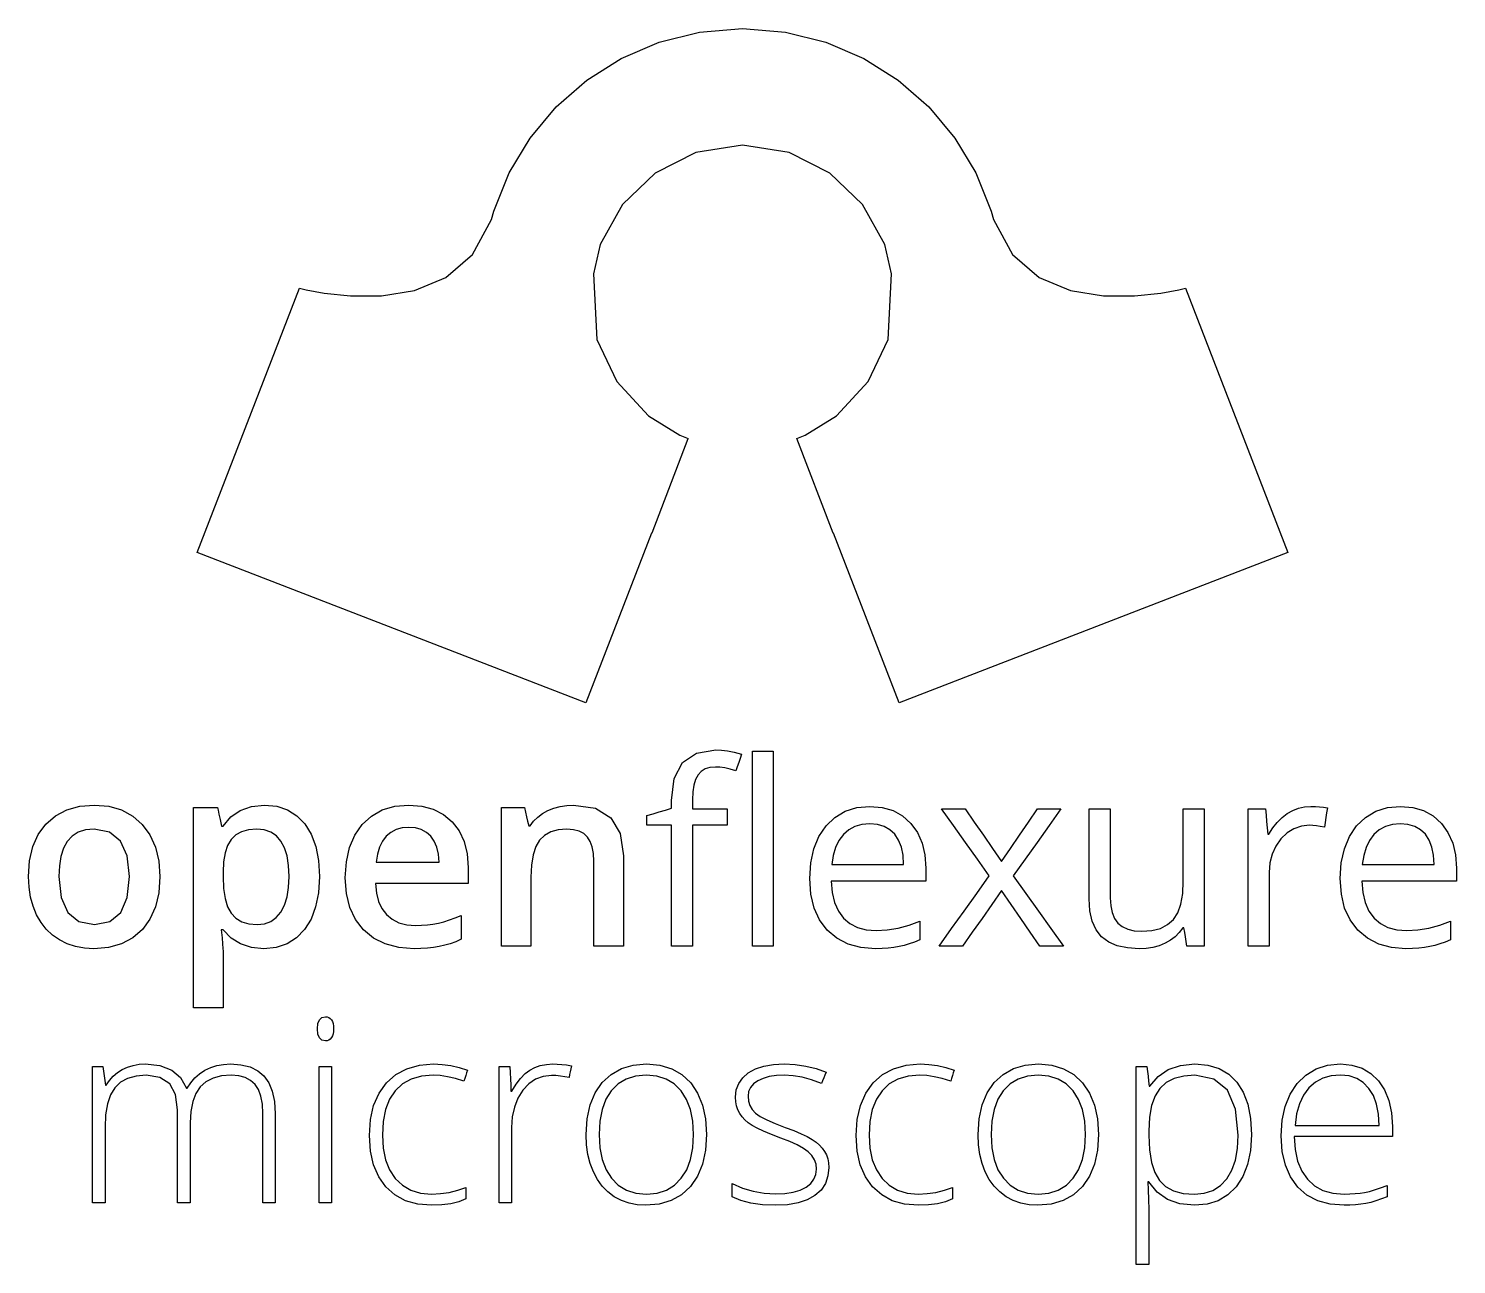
# Model space of a CAD drawing. Extents: x 0 to 100, y 0 to 87.
import ezdxf

# ---------------------------------------------------------------- set-up
doc = ezdxf.new("R2010")
doc.units = 0
doc.layers.get('0').update_dxf_attribs({"linetype": 'CONTINUOUS'})

msp = doc.modelspace()

# ---------------------------------------------------------------- linework, layer by layer
at = {"color": 7}
for points in [[(32.605538, 73.847411), (33.685755, 76.52757), (35.158746, 78.978131), (36.985128, 81.159716), (39.125517, 83.032949), (41.540531, 84.558452), (44.190788, 85.69685), (47.036903, 86.408765), (50.039492, 86.65482), (53.042084, 86.408765), (55.888199, 85.69685), (58.538462, 84.558452), (60.953486, 83.032949), (63.093886, 81.159716), (64.920289, 78.978131), (66.393306, 76.52757), (67.473557, 73.847411), (67.473557, 73.847411), (67.473669, 73.846961), (67.642864, 73.273119), (68.96467, 70.811131), (70.837306, 69.207126), (73.036676, 68.297835), (75.338689, 67.919989), (77.519236, 67.910318), (79.354228, 68.105553), (80.61956, 68.342425), (81.091138, 68.457665), (88.263836, 49.929576), (61.024521, 39.384573), (56.419549, 51.279639), (56.400155, 51.272416), (53.851156, 57.914527), (54.422699, 58.153263), (56.626731, 59.495769), (58.852755, 61.897924), (60.247085, 64.863273), (60.474238, 69.447794), (60.010977, 71.521482), (58.454729, 74.314743), (56.162824, 76.516536), (53.30212, 77.959988), (50.039482, 78.478222), (46.776849, 77.959988), (43.916155, 76.516536), (41.624284, 74.314743), (40.068106, 71.521482), (39.604799, 69.447917), (39.831997, 64.863273), (41.226288, 61.897924), (43.452349, 59.495769), (45.656381, 58.153263), (46.227926, 57.914527), (46.219592, 57.892857), (43.678808, 51.272429), (43.659414, 51.279653), (39.054551, 39.384586), (11.815161, 49.929587), (18.987856, 68.457676), (19.459433, 68.342437), (20.724764, 68.105565), (22.559755, 67.91033), (24.740304, 67.92), (27.042314, 68.297846), (29.241686, 69.207137), (31.114323, 70.811142), (32.436125, 73.27313), (32.60543, 73.846973)], [(48.976473, 30.809103), (48.363733, 30.809103), (47.750992, 30.809103), (47.138249, 30.809103), (46.525508, 30.809103), (46.525508, 28.685313), (46.525508, 26.561527), (46.525508, 24.43774), (46.525508, 22.313953), (46.160936, 22.313953), (45.796367, 22.313953), (45.431795, 22.313953), (45.067223, 22.313953), (45.067223, 24.43774), (45.067223, 26.561527), (45.067223, 28.685313), (45.067223, 30.809103), (44.636746, 30.809103), (44.206266, 30.809103), (43.775789, 30.809103), (43.345312, 30.809103), (43.345312, 30.973822), (43.345312, 31.138543), (43.345312, 31.303265), (43.345312, 31.467986), (43.775789, 31.599754), (44.206266, 31.731522), (44.636746, 31.86329), (45.067223, 31.995058), (45.067223, 32.129045), (45.067223, 32.263036), (45.067223, 32.397023), (45.067223, 32.531011), (45.261025, 34.083795), (45.842444, 35.192904), (46.811494, 35.858361), (48.168192, 36.080174), (48.566866, 36.060939), (48.998434, 36.003268), (49.462944, 35.907171), (49.960445, 35.772665), (49.865984, 35.48057), (49.771522, 35.188478), (49.677061, 34.896386), (49.582599, 34.604294), (49.176292, 34.723462), (48.80074, 34.808563), (48.455942, 34.859611), (48.141898, 34.876624), (47.755892, 34.84231), (47.423724, 34.739372), (47.145361, 34.567802), (46.920769, 34.327611), (46.747792, 34.011643), (46.62428, 33.612747), (46.550196, 33.130924), (46.525511, 32.566177), (46.525511, 32.410247), (46.525511, 32.25432), (46.525511, 32.098393), (46.525511, 31.942464), (47.138251, 31.942464), (47.750992, 31.942464), (48.363735, 31.942464), (48.976476, 31.942464), (48.976476, 31.659121), (48.976476, 31.375779), (48.976476, 31.092437)], [(52.191841, 22.313953), (51.827269, 22.313953), (51.462699, 22.313953), (51.098127, 22.313953), (50.733555, 22.313953), (50.733555, 25.731349), (50.733555, 29.148744), (50.733555, 32.56614), (50.733555, 35.983535), (51.098127, 35.983535), (51.462699, 35.983535), (51.827269, 35.983535), (52.191841, 35.983535), (52.191841, 32.56614), (52.191841, 29.148744), (52.191841, 25.731349)], [(9.197912, 27.189767), (9.121582, 26.064742), (8.892606, 25.070375), (8.511003, 24.206669), (7.976783, 23.473617), (7.306318, 22.889449), (6.516211, 22.472145), (5.606449, 22.221738), (4.577017, 22.138262), (3.915889, 22.176717), (3.294311, 22.292059), (2.712273, 22.484253), (2.169755, 22.753268), (1.677297, 23.094281), (1.245203, 23.50224), (0.873509, 23.977159), (0.562248, 24.519057), (0.316241, 25.117529), (0.140539, 25.762146), (0.035131, 26.452899), (0, 27.189767), (0.07575, 28.306565), (0.303019, 29.293768), (0.681842, 30.151391), (1.212249, 30.879447), (1.880494, 31.459803), (2.6728, 31.874326), (3.589168, 32.123026), (4.629602, 32.205923), (5.628936, 32.1211), (6.51841, 31.866621), (7.298052, 31.442467), (7.967901, 30.848626), (8.506005, 30.111013), (8.890386, 29.255308), (9.121029, 28.281549)], [(16.498223, 22.138262), (15.627432, 22.221188), (14.859828, 22.469946), (14.195422, 22.884527), (13.634236, 23.464912), (13.603502, 23.464912), (13.57277, 23.464912), (13.542036, 23.464912), (13.511305, 23.464912), (13.565111, 22.910348), (13.603523, 22.476585), (13.626568, 22.16362), (13.634241, 21.971453), (13.634241, 20.976553), (13.634241, 19.981654), (13.634241, 18.986755), (13.634241, 17.991855), (13.118137, 17.991855), (12.602035, 17.991855), (12.085931, 17.991855), (11.56983, 17.991855), (11.56983, 21.50145), (11.56983, 25.011042), (11.56983, 28.520637), (11.56983, 32.030231), (11.987117, 32.030231), (12.404405, 32.030231), (12.821692, 32.030231), (13.23898, 32.030231), (13.283446, 31.846912), (13.346589, 31.569108), (13.428406, 31.19682), (13.528897, 30.73005), (13.555223, 30.73005), (13.581549, 30.73005), (13.607875, 30.73005), (13.634201, 30.73005), (14.177793, 31.375769), (14.842183, 31.836974), (15.627374, 32.113689), (16.53336, 32.205923), (17.392333, 32.123576), (18.150861, 31.876524), (18.808933, 31.464727), (19.366529, 30.888155), (19.81045, 30.162874), (20.127516, 29.304716), (20.317743, 28.31368), (20.381148, 27.189767), (20.316635, 26.064742), (20.123097, 25.070375), (19.800533, 24.206669), (19.348942, 23.473617), (18.783676, 22.889449), (18.120106, 22.472145), (17.358267, 22.221738)], [(27.022608, 22.138262), (25.951196, 22.220899), (25.003273, 22.468814), (24.178861, 22.88203), (23.477971, 23.46056), (22.91874, 24.183941), (22.519291, 25.03196), (22.279621, 26.004595), (22.19973, 27.101832), (22.273845, 28.228518), (22.496198, 29.227841), (22.866805, 30.09977), (23.385685, 30.844274), (24.034147, 31.440044), (24.793498, 31.865555), (25.663755, 32.120835), (26.644933, 32.205923), (27.556373, 32.132916), (28.366799, 31.913873), (29.076213, 31.548764), (29.684612, 31.037552), (30.172665, 30.398469), (30.521296, 29.649524), (30.730489, 28.790752), (30.800223, 27.822184), (30.800223, 27.543282), (30.800223, 27.264379), (30.800223, 26.985476), (30.800223, 26.706571), (29.181568, 26.706571), (27.562913, 26.706571), (25.944261, 26.706571), (24.325606, 26.706571), (24.389927, 26.040295), (24.538755, 25.455799), (24.772109, 24.953119), (25.090009, 24.532289), (25.486974, 24.199795), (25.957514, 23.962339), (26.501611, 23.81989), (27.119247, 23.772414), (27.542368, 23.782574), (27.95062, 23.813035), (28.344019, 23.863803), (28.722577, 23.934878), (29.100605, 24.029586), (29.492377, 24.151225), (29.897864, 24.29977), (30.317027, 24.475184), (30.317027, 24.055676), (30.317027, 23.636169), (30.317027, 23.216662), (30.317027, 22.797154), (29.938215, 22.630252), (29.557152, 22.489716), (29.173868, 22.375527), (28.788397, 22.287667), (28.388199, 22.222307), (27.960481, 22.175619), (27.505274, 22.147607)], [(41.693748, 22.313953), (41.175427, 22.313953), (40.657103, 22.313953), (40.138779, 22.313953), (39.620457, 22.313953), (39.620457, 23.807413), (39.620457, 25.300872), (39.620457, 26.794331), (39.620457, 28.28779), (39.592181, 28.814409), (39.507343, 29.269609), (39.365925, 29.653408), (39.167911, 29.96582), (38.908516, 30.207943), (38.582682, 30.380866), (38.190376, 30.48461), (37.731565, 30.519185), (37.121076, 30.47087), (36.59841, 30.325931), (36.16357, 30.084385), (35.816551, 29.74625), (35.551319, 29.294339), (35.361848, 28.711737), (35.248154, 27.998479), (35.210253, 27.154593), (35.210253, 25.944434), (35.210253, 24.734274), (35.210253, 23.524113), (35.210253, 22.313953), (34.694151, 22.313953), (34.178047, 22.313953), (33.661943, 22.313953), (33.145841, 22.313953), (33.145841, 24.743024), (33.145841, 27.172092), (33.145841, 29.601161), (33.145841, 32.030231), (33.549939, 32.030231), (33.954037, 32.030231), (34.358136, 32.030231), (34.762234, 32.030231), (34.834711, 31.711803), (34.907191, 31.393374), (34.979668, 31.074945), (35.052148, 30.756517), (35.078527, 30.756517), (35.104906, 30.756517), (35.131285, 30.756517), (35.157664, 30.756517), (35.400372, 31.083745), (35.689178, 31.371456), (36.024082, 31.619627), (36.405087, 31.828248), (36.820142, 31.993481), (37.257183, 32.111503), (37.716198, 32.182316), (38.197168, 32.205917), (39.726896, 31.983551), (40.819581, 31.316452), (41.475202, 30.204617), (41.693745, 28.648049), (41.693745, 27.064523), (41.693745, 25.481), (41.693745, 23.897474)], [(59.351635, 22.138262), (58.340482, 22.219524), (57.441933, 22.463308), (56.655954, 22.869615), (55.982515, 23.438446), (55.442509, 24.15168), (55.056831, 24.991214), (54.825448, 25.957065), (54.748327, 27.049249), (54.819963, 28.153376), (55.034889, 29.137817), (55.393143, 30.00257), (55.894756, 30.747635), (56.51709, 31.347217), (57.237731, 31.775509), (58.05664, 32.032496), (58.973786, 32.118163), (59.831452, 32.043757), (60.594682, 31.820541), (61.263461, 31.448516), (61.837774, 30.927681), (62.298961, 30.285066), (62.628383, 29.547445), (62.826035, 28.714817), (62.891919, 27.787185), (62.891919, 27.556558), (62.891919, 27.325932), (62.891919, 27.095305), (62.891919, 26.864678), (61.233738, 26.864678), (59.575557, 26.864678), (57.917379, 26.864678), (56.259198, 26.864678), (56.32927, 26.067957), (56.495376, 25.373394), (56.757565, 24.780955), (57.115887, 24.290605), (57.563623, 23.906306), (58.094287, 23.631787), (58.707877, 23.467063), (59.404393, 23.412152), (60.179625, 23.452797), (60.950483, 23.574719), (61.716962, 23.777901), (62.479071, 24.062331), (62.479071, 23.737285), (62.479071, 23.412239), (62.479071, 23.087193), (62.479071, 22.762147), (62.09774, 22.606966), (61.726855, 22.475452), (61.366419, 22.367579), (61.01643, 22.283307), (60.65371, 22.219876), (60.255338, 22.174547), (59.821313, 22.147337)], [(89.879525, 32.118163), (90.192003, 32.111575), (90.487979, 32.091784), (90.767466, 32.058809), (91.030483, 32.012644), (90.979945, 31.674454), (90.929404, 31.336261), (90.878866, 30.998071), (90.828326, 30.659878), (90.538443, 30.717469), (90.266123, 30.758607), (90.011369, 30.783292), (89.774181, 30.791521), (89.211065, 30.73223), (88.690262, 30.554364), (88.211768, 30.257917), (87.77559, 29.842894), (87.412343, 29.339361), (87.152901, 28.77765), (86.997246, 28.157758), (86.945367, 27.479686), (86.945367, 26.188255), (86.945367, 24.896824), (86.945367, 23.605393), (86.945367, 22.313959), (86.580795, 22.313959), (86.216225, 22.313959), (85.851653, 22.313959), (85.487081, 22.313959), (85.487081, 24.721088), (85.487081, 27.128219), (85.487081, 29.535348), (85.487081, 31.942477), (85.787968, 31.942477), (86.088852, 31.942477), (86.389739, 31.942477), (86.690623, 31.942477), (86.732369, 31.496633), (86.774118, 31.050791), (86.815864, 30.604947), (86.85761, 30.159103), (86.875152, 30.159103), (86.892694, 30.159103), (86.910235, 30.159103), (86.927777, 30.159103), (87.209469, 30.602204), (87.5186, 30.991501), (87.85519, 31.326995), (88.219254, 31.608684), (88.606291, 31.831535), (89.012038, 31.990753), (89.436459, 32.08631)], [(96.538714, 22.138262), (95.527561, 22.219524), (94.62901, 22.463308), (93.843033, 22.869615), (93.169594, 23.438446), (92.629561, 24.15168), (92.243823, 24.991214), (92.012378, 25.957065), (91.935231, 27.049249), (92.006891, 28.153376), (92.22186, 29.137817), (92.580121, 30.00257), (93.08166, 30.747635), (93.704071, 31.347217), (94.42472, 31.775509), (95.243642, 32.032496), (96.160865, 32.118163), (97.018507, 32.043757), (97.781695, 31.820541), (98.450466, 31.448516), (99.02485, 30.927681), (99.48604, 30.285066), (99.81546, 29.547445), (100.013111, 28.714817), (100.078995, 27.787185), (100.078995, 27.556558), (100.078995, 27.325932), (100.078995, 27.095305), (100.078995, 26.864678), (98.420814, 26.864678), (96.762634, 26.864678), (95.104455, 26.864678), (93.446275, 26.864678), (93.51627, 26.067957), (93.682365, 25.373394), (93.944543, 24.780955), (94.302789, 24.290605), (94.750625, 23.906306), (95.281321, 23.631787), (95.89488, 23.467063), (96.591297, 23.412152), (97.36663, 23.452797), (98.137538, 23.574719), (98.904039, 23.777901), (99.66615, 24.062331), (99.66615, 23.737285), (99.66615, 23.412239), (99.66615, 23.087193), (99.66615, 22.762147), (99.284816, 22.606966), (98.913913, 22.475452), (98.553423, 22.367579), (98.203335, 22.283307), (97.840713, 22.219876), (97.442393, 22.174547), (97.008386, 22.147337)], [(67.337122, 27.242524), (66.50037, 28.417513), (65.66362, 29.592498), (64.826867, 30.767486), (63.990117, 31.942472), (64.405185, 31.942472), (64.820252, 31.942472), (65.235317, 31.942472), (65.650385, 31.942472), (66.28511, 31.020052), (66.919835, 30.097633), (67.55456, 29.17521), (68.189285, 28.252791), (68.821832, 29.17521), (69.454379, 30.097633), (70.086926, 31.020052), (70.719474, 31.942472), (71.130144, 31.942472), (71.540814, 31.942472), (71.951488, 31.942472), (72.362158, 31.942472), (71.525405, 30.767486), (70.688655, 29.592498), (69.851902, 28.417513), (69.015152, 27.242524), (69.895826, 26.010384), (70.776499, 24.77824), (71.657176, 23.546097), (72.537849, 22.313953), (72.124959, 22.313953), (71.712066, 22.313953), (71.299176, 22.313953), (70.886286, 22.313953), (70.212035, 23.289134), (69.537784, 24.264314), (68.863535, 25.239494), (68.189285, 26.214674), (67.508461, 25.239494), (66.827635, 24.264314), (66.146812, 23.289134), (65.465989, 22.313953), (65.053099, 22.313953), (64.640206, 22.313953), (64.227316, 22.313953), (63.814426, 22.313953), (64.695099, 23.546097), (65.575773, 24.77824), (66.456449, 26.010384)], [(75.814682, 31.942472), (75.814682, 30.38093), (75.814682, 28.819391), (75.814682, 27.257849), (75.814682, 25.696307), (75.848178, 25.145045), (75.94867, 24.668433), (76.116156, 24.266488), (76.350635, 23.939225), (76.656483, 23.685548), (77.038076, 23.504351), (77.495413, 23.395631), (78.028493, 23.359394), (78.733274, 23.411009), (79.336421, 23.565859), (79.837968, 23.823944), (80.237946, 24.185261), (80.543501, 24.663525), (80.761755, 25.272445), (80.892706, 26.012027), (80.936357, 26.882263), (80.936357, 28.147315), (80.936357, 29.412367), (80.936357, 30.677419), (80.936357, 31.942472), (81.300974, 31.942472), (81.665588, 31.942472), (82.030205, 31.942472), (82.394819, 31.942472), (82.394819, 29.535343), (82.394819, 27.128214), (82.394819, 24.721082), (82.394819, 22.313953), (82.09389, 22.313953), (81.792961, 22.313953), (81.492029, 22.313953), (81.1911, 22.313953), (81.138429, 22.636822), (81.085756, 22.95969), (81.033086, 23.282561), (80.980412, 23.60543), (80.960648, 23.60543), (80.940884, 23.60543), (80.921119, 23.60543), (80.901355, 23.60543), (80.655578, 23.270531), (80.366447, 22.977322), (80.033955, 22.725838), (79.658109, 22.516111), (79.246606, 22.350852), (78.807125, 22.232769), (78.33963, 22.161895), (77.844089, 22.138267), (77.020767, 22.190435), (76.307797, 22.346934), (75.705176, 22.607741), (75.212906, 22.972843), (74.830535, 23.452776), (74.557374, 24.057851), (74.393451, 24.788099), (74.338804, 25.643552), (74.338804, 27.218283), (74.338804, 28.793015), (74.338804, 30.367746), (74.338804, 31.942477), (74.707774, 31.942477), (75.076741, 31.942477), (75.44571, 31.942477)], [(2.125877, 27.189767), (2.281277, 25.717731), (2.747455, 24.666234), (3.52438, 24.035314), (4.612016, 23.824999), (5.688198, 24.035314), (6.4569, 24.666234), (6.918121, 25.717731), (7.07186, 27.189767), (6.917036, 28.646435), (6.452547, 29.686875), (5.678355, 30.311114), (4.594429, 30.519185), (3.989096, 30.465382), (3.473267, 30.303968), (3.046931, 30.034948), (2.710064, 29.658318), (2.454532, 29.181201), (2.271967, 28.610725), (2.162405, 27.946906)], [(15.997444, 30.519185), (15.423946, 30.474164), (14.933372, 30.339099), (14.525726, 30.113989), (14.201008, 29.798836), (13.953046, 29.384856), (13.775928, 28.863269), (13.669658, 28.234072), (13.634236, 27.497268), (13.634236, 27.420393), (13.634236, 27.343516), (13.634236, 27.266641), (13.634236, 27.189767), (13.669394, 26.363634), (13.774841, 25.65998), (13.950548, 25.078791), (14.196481, 24.620049), (14.522114, 24.272214), (14.936679, 24.023762), (15.440181, 23.874691), (16.032615, 23.824999), (16.537712, 23.879914), (16.98135, 24.044657), (17.363511, 24.319228), (17.684179, 24.703628), (17.937856, 25.189498), (18.119053, 25.768742), (18.22777, 26.441361), (18.26401, 27.207353), (18.228035, 27.97465), (18.120119, 28.642567), (17.940279, 29.211104), (17.688531, 29.680258), (17.367075, 30.047288), (16.978085, 30.309453), (16.521546, 30.466753)], [(26.644933, 30.642291), (26.177415, 30.60331), (25.758754, 30.486364), (25.388967, 30.291453), (25.06807, 30.01858), (24.801457, 29.671013), (24.594735, 29.252043), (24.44786, 28.761706), (24.360778, 28.200033), (25.463331, 28.200033), (26.565881, 28.200033), (27.668434, 28.200033), (28.770985, 28.200033), (28.728091, 28.765299), (28.617151, 29.257551), (28.438171, 29.676768), (28.191153, 30.022933), (27.883638, 30.293877), (27.523429, 30.48743), (27.110529, 30.603572)], [(58.956199, 30.897034), (58.405824, 30.849822), (57.914135, 30.708175), (57.481179, 30.472076), (57.107005, 30.141511), (56.797633, 29.727494), (56.559058, 29.241031), (56.391299, 28.682088), (56.294369, 28.050633), (57.552849, 28.050633), (58.811329, 28.050633), (60.069807, 28.050633), (61.328287, 28.050633), (61.289832, 28.699939), (61.174492, 29.268521), (60.982296, 29.756362), (60.713281, 30.16345), (60.372895, 30.484419), (59.966574, 30.713659), (59.494338, 30.851192)], [(96.143278, 30.897034), (95.592829, 30.849822), (95.101148, 30.708175), (94.668232, 30.472076), (94.294084, 30.141511), (93.984712, 29.727494), (93.746137, 29.241031), (93.578378, 28.682088), (93.481448, 28.050633), (94.739883, 28.050633), (95.998321, 28.050633), (97.256756, 28.050633), (98.515191, 28.050633), (98.476763, 28.699939), (98.361484, 29.268521), (98.169349, 29.756362), (97.90036, 30.16345), (97.5599, 30.484419), (97.153587, 30.713659), (96.681391, 30.851192)], [(20.249454, 16.524688), (20.284059, 16.893675), (20.38786, 17.157259), (20.560845, 17.315419), (20.802994, 17.368145), (20.93169, 17.354413), (21.045612, 17.313196), (21.144746, 17.244524), (21.229074, 17.148411), (21.296291, 17.027057), (21.344345, 16.882653), (21.3732, 16.715201), (21.382831, 16.524698), (21.3732, 16.337503), (21.344345, 16.17112), (21.296291, 16.025599), (21.229074, 15.900988), (21.144746, 15.801015), (21.045612, 15.729628), (20.93169, 15.686808), (20.802994, 15.672547), (20.560845, 15.725799), (20.38786, 15.885565), (20.284059, 16.151863)], [(16.419256, 4.322274), (16.419256, 5.888213), (16.419256, 7.454149), (16.419256, 9.020086), (16.419256, 10.586025), (16.385207, 11.237222), (16.28307, 11.793988), (16.11286, 12.2563), (15.874595, 12.624144), (15.565969, 12.904687), (15.184914, 13.105096), (14.73141, 13.225352), (14.205445, 13.265442), (13.519671, 13.214933), (12.929423, 13.063393), (12.434705, 12.810805), (12.035515, 12.457158), (11.728032, 11.995447), (11.508422, 11.418422), (11.376668, 10.726087), (11.332752, 9.918436), (11.332752, 8.519396), (11.332752, 7.120356), (11.332752, 5.721313), (11.332752, 4.322274), (11.110918, 4.322274), (10.889086, 4.322274), (10.667254, 4.322274), (10.445419, 4.322274), (10.445419, 5.954118), (10.445419, 7.585962), (10.445419, 9.217803), (10.445419, 10.849648), (10.307055, 11.906534), (9.891966, 12.661472), (9.200153, 13.114447), (8.231611, 13.265442), (7.531529, 13.210818), (6.933605, 13.046938), (6.437805, 12.773785), (6.044094, 12.39134), (5.744279, 11.888653), (5.530167, 11.25477), (5.401723, 10.489671), (5.358916, 9.593345), (5.358916, 8.275577), (5.358916, 6.957809), (5.358916, 5.640041), (5.358916, 4.322274), (5.141479, 4.322274), (4.924041, 4.322274), (4.706607, 4.322274), (4.48917, 4.322274), (4.48917, 6.709596), (4.48917, 9.096918), (4.48917, 11.484243), (4.48917, 13.871565), (4.669256, 13.871565), (4.849344, 13.871565), (5.029433, 13.871565), (5.209519, 13.871565), (5.255617, 13.544344), (5.301716, 13.217121), (5.347817, 12.8899), (5.393915, 12.562676), (5.407091, 12.562676), (5.420267, 12.562676), (5.43347, 12.562676), (5.446646, 12.562676), (5.665197, 12.898396), (5.925442, 13.19407), (6.227411, 13.449687), (6.571136, 13.66523), (6.945061, 13.836201), (7.337629, 13.958364), (7.748871, 14.031688), (8.178821, 14.056136), (9.206648, 13.950159), (10.032434, 13.632231), (10.65616, 13.102352), (11.077808, 12.360519), (11.086592, 12.360519), (11.095376, 12.360519), (11.10416, 12.360519), (11.112945, 12.360519), (11.365809, 12.745482), (11.658735, 13.083154), (11.991753, 13.373585), (12.364895, 13.616821), (12.771432, 13.809023), (13.204889, 13.946307), (13.665279, 14.02868), (14.152623, 14.056136), (14.885609, 14.003968), (15.520866, 13.847472), (16.058404, 13.586664), (16.498245, 13.221563), (16.840264, 12.742736), (17.084582, 12.140973), (17.231188, 11.416221), (17.280059, 10.568438), (17.280059, 9.006896), (17.280059, 7.445357), (17.280059, 5.883815), (17.280059, 4.322274), (17.064842, 4.322274), (16.849624, 4.322274), (16.63441, 4.322274)], [(28.252703, 4.146582), (27.284685, 4.227291), (26.42756, 4.46943), (25.681339, 4.873014), (25.04604, 5.438059), (24.538787, 6.147406), (24.176445, 6.984146), (23.959026, 7.94828), (23.886549, 9.039808), (23.96177, 10.160228), (24.187436, 11.149402), (24.563544, 12.007332), (25.090094, 12.734015), (25.747305, 13.312442), (26.515404, 13.725605), (27.394411, 13.973504), (28.384339, 14.056136), (28.997145, 14.029233), (29.596763, 13.948527), (30.18319, 13.814018), (30.756426, 13.625704), (30.697136, 13.432425), (30.637848, 13.239147), (30.578557, 13.045872), (30.519269, 12.852594), (29.920205, 13.033238), (29.361805, 13.162251), (28.84405, 13.239647), (28.366926, 13.265444), (27.541678, 13.197634), (26.822929, 12.994201), (26.210678, 12.655151), (25.704924, 12.180478), (25.309097, 11.57844), (25.026363, 10.857268), (24.856723, 10.016932), (24.800176, 9.057397), (24.856723, 8.143471), (25.026363, 7.334444), (25.309097, 6.630282), (25.704924, 6.030953), (26.202423, 5.552496), (26.789933, 5.210721), (27.467486, 5.005645), (28.235116, 4.937282), (28.87368, 4.966373), (29.489175, 5.053661), (30.08159, 5.199161), (30.650908, 5.402887), (30.650908, 5.200817), (30.650908, 4.998747), (30.650908, 4.796677), (30.650908, 4.594607), (30.15841, 4.398622), (29.594543, 4.258612), (28.959307, 4.174594)], [(36.74785, 14.056136), (37.056343, 14.048436), (37.37587, 14.025365), (37.706432, 13.986944), (38.048031, 13.93321), (38.006285, 13.724523), (37.964539, 13.515835), (37.922793, 13.307148), (37.881047, 13.09846), (37.579612, 13.163823), (37.272658, 13.210509), (36.96022, 13.238523), (36.642331, 13.247863), (36.05924, 13.183085), (35.531031, 12.988746), (35.057734, 12.664824), (34.639385, 12.211305), (34.297292, 11.658931), (34.052981, 11.038473), (33.906418, 10.34994), (33.85757, 9.593353), (33.85757, 8.275585), (33.85757, 6.957817), (33.85757, 5.640049), (33.85757, 4.322281), (33.640133, 4.322281), (33.422696, 4.322281), (33.205259, 4.322281), (32.987821, 4.322281), (32.987821, 6.709604), (32.987821, 9.096926), (32.987821, 11.484251), (32.987821, 13.871573), (33.172305, 13.871573), (33.356788, 13.871573), (33.541274, 13.871573), (33.725758, 13.871573), (33.747691, 13.441141), (33.769625, 13.010706), (33.791559, 12.580274), (33.813493, 12.149839), (33.828866, 12.149839), (33.844238, 12.149839), (33.85961, 12.149839), (33.874983, 12.149839), (34.174269, 12.637665), (34.483413, 13.046988), (34.802419, 13.377794), (35.131285, 13.630064), (35.48275, 13.81645), (35.869309, 13.949601), (36.290999, 14.029505)], [(47.526977, 9.110152), (47.456161, 8.0057), (47.243698, 7.029178), (46.889577, 6.180606), (46.39378, 5.459998), (45.773335, 4.885355), (45.045278, 4.474914), (44.209615, 4.228664), (43.266344, 4.146582), (42.656866, 4.184457), (42.08472, 4.298091), (41.549889, 4.487503), (41.052361, 4.752706), (40.601617, 5.088756), (40.206882, 5.490687), (39.868139, 5.958505), (39.585368, 6.492203), (39.362443, 7.080814), (39.203233, 7.713353), (39.107719, 8.389806), (39.075884, 9.110152), (39.1467, 10.214052), (39.35916, 11.188928), (39.713284, 12.034777), (40.209081, 12.751602), (40.82842, 13.322287), (41.553164, 13.72996), (42.383329, 13.974586), (43.31893, 14.056136), (44.249927, 13.973504), (45.074901, 13.725605), (45.793866, 13.312442), (46.40684, 12.734015), (46.896925, 12.011713), (47.246963, 11.166946), (47.456976, 10.199749)], [(56.092471, 6.808412), (56.031516, 6.204231), (55.848655, 5.674125), (55.543884, 5.218134), (55.117204, 4.836288), (54.578612, 4.534517), (53.937863, 4.318987), (53.194992, 4.18968), (52.35003, 4.146582), (51.441824, 4.183373), (50.632474, 4.293738), (49.921986, 4.477658), (49.310354, 4.735121), (49.310354, 4.970146), (49.310354, 5.20517), (49.310354, 5.440191), (49.310354, 5.675215), (50.040596, 5.360062), (50.790623, 5.134952), (51.560434, 4.999887), (52.35003, 4.954866), (53.014647, 4.984221), (53.594164, 5.072312), (54.08857, 5.219169), (54.497846, 5.424824), (54.818814, 5.679279), (55.048055, 5.972747), (55.185588, 6.305199), (55.23143, 6.6766), (55.194925, 7.022579), (55.085406, 7.339947), (54.902851, 7.628745), (54.647245, 7.889024), (54.308187, 8.133927), (53.875268, 8.376592), (53.348451, 8.61707), (52.727704, 8.855409), (52.065021, 9.105461), (51.508816, 9.337427), (51.059146, 9.551305), (50.716053, 9.747097), (50.443966, 9.93978), (50.207548, 10.144578), (50.006811, 10.361454), (49.841777, 10.59038), (49.713084, 10.838315), (49.62112, 11.112008), (49.565917, 11.411496), (49.547502, 11.736809), (49.603787, 12.244751), (49.772644, 12.696667), (50.054071, 13.092558), (50.44807, 13.432425), (50.943007, 13.705298), (51.527485, 13.900209), (52.201448, 14.017155), (52.964853, 14.056136), (53.728072, 14.019896), (54.471522, 13.911178), (55.195221, 13.729981), (55.899185, 13.476304), (55.817913, 13.278631), (55.736641, 13.080958), (55.655369, 12.883283), (55.574097, 12.68561), (54.883881, 12.939287), (54.218935, 13.120484), (53.57926, 13.229202), (52.964853, 13.265442), (52.410884, 13.241285), (51.917282, 13.168805), (51.484078, 13.048007), (51.111306, 12.878888), (50.811493, 12.666941), (50.597379, 12.417658), (50.468937, 12.131059), (50.426131, 11.807159), (50.459336, 11.452466), (50.558965, 11.135107), (50.725033, 10.855064), (50.957554, 10.612322), (51.286717, 10.381761), (51.7427, 10.138008), (52.325521, 9.881066), (53.0352, 9.610935), (53.636939, 9.383864), (54.150853, 9.168334), (54.576946, 8.96433), (54.915213, 8.771832), (55.191155, 8.578885), (55.430272, 8.373285), (55.632559, 8.155052), (55.798019, 7.9242), (55.926813, 7.676521), (56.01883, 7.408032), (56.074053, 7.118679)], [(62.36493, 4.146582), (61.396941, 4.227291), (60.539873, 4.46943), (59.793714, 4.873014), (59.158441, 5.438059), (58.651087, 6.147406), (58.288693, 6.984146), (58.071258, 7.94828), (57.998778, 9.039808), (58.073999, 10.160228), (58.299662, 11.149402), (58.67577, 12.007332), (59.20232, 12.734015), (59.859558, 13.312442), (60.627718, 13.725605), (61.506785, 13.973504), (62.496742, 14.056136), (63.109449, 14.029233), (63.709013, 13.948527), (64.29542, 13.814018), (64.868655, 13.625704), (64.809365, 13.432425), (64.750077, 13.239147), (64.690789, 13.045872), (64.631499, 12.852594), (64.032434, 13.033238), (63.474031, 13.162251), (62.956279, 13.239647), (62.479155, 13.265444), (61.653909, 13.197634), (60.935177, 12.994201), (60.322979, 12.655151), (59.817325, 12.180478), (59.421398, 11.57844), (59.138614, 10.857268), (58.968955, 10.016932), (58.912405, 9.057397), (58.968955, 8.143471), (59.138614, 7.334444), (59.421398, 6.630282), (59.817325, 6.030953), (60.314747, 5.552496), (60.902247, 5.210721), (61.579789, 5.005645), (62.347343, 4.937282), (62.985909, 4.966373), (63.601425, 5.053661), (64.193894, 5.199161), (64.763309, 5.402887), (64.763309, 5.200817), (64.763309, 4.998747), (64.763309, 4.796677), (64.763309, 4.594607), (64.270784, 4.398622), (63.706857, 4.258612), (63.07156, 4.174594)], [(74.997778, 9.110152), (74.926963, 8.0057), (74.7145, 7.029178), (74.360379, 6.180606), (73.864581, 5.459998), (73.244133, 4.885355), (72.516058, 4.474914), (71.680343, 4.228664), (70.736971, 4.146582), (70.127593, 4.184457), (69.5555, 4.298091), (69.02069, 4.487503), (68.523162, 4.752706), (68.072418, 5.088756), (67.677684, 5.490687), (67.33894, 5.958505), (67.056172, 6.492203), (66.833218, 7.080814), (66.673947, 7.713353), (66.578372, 8.389806), (66.54651, 9.110152), (66.617355, 10.214052), (66.829874, 11.188928), (67.184056, 12.034777), (67.679882, 12.751602), (68.299222, 13.322287), (69.023966, 13.72996), (69.85413, 13.974586), (70.789731, 14.056136), (71.720657, 13.973504), (72.545638, 13.725605), (73.264644, 13.312442), (73.877641, 12.734015), (74.367726, 12.011713), (74.717764, 11.166946), (74.927777, 10.199749)], [(81.727138, 4.146582), (80.699314, 4.249812), (79.820789, 4.559494), (79.091597, 5.075611), (78.51177, 5.798146), (78.496398, 5.798146), (78.481026, 5.798146), (78.465654, 5.798146), (78.450281, 5.798146), (78.456869, 5.613662), (78.463458, 5.429176), (78.470019, 5.244693), (78.476607, 5.06021), (78.492006, 4.727488), (78.502986, 4.379408), (78.509574, 4.01595), (78.511691, 3.637095), (78.511691, 2.727823), (78.511691, 1.818548), (78.511691, 0.909273), (78.511691, 0.000001), (78.294254, 0.000001), (78.076817, 0.000001), (77.859379, 0.000001), (77.641942, 0.000001), (77.641942, 3.467892), (77.641942, 6.935783), (77.641942, 10.403674), (77.641942, 13.871565), (77.826426, 13.871565), (78.010909, 13.871565), (78.195395, 13.871565), (78.379878, 13.871565), (78.421624, 13.531152), (78.46337, 13.190742), (78.505116, 12.850331), (78.546862, 12.509919), (78.560038, 12.509919), (78.573215, 12.509919), (78.586417, 12.509919), (78.599594, 12.509919), (79.165122, 13.186389), (79.877814, 13.669582), (80.737652, 13.959497), (81.744616, 14.056136), (82.653611, 13.976798), (83.447829, 13.738773), (84.12729, 13.342046), (84.692008, 12.786601), (85.135929, 12.079706), (85.452995, 11.228388), (85.643223, 10.232671), (85.706627, 9.092566), (85.639923, 7.981551), (85.439803, 7.002841), (85.106251, 6.156458), (84.639248, 5.442411), (84.056934, 4.875509), (83.377461, 4.470562), (82.600826, 4.227579), (81.727029, 4.146582), (81.727027, 4.146582), (81.727024, 4.146582), (81.727024, 4.146582)], [(92.207644, 4.146582), (91.224052, 4.226735), (90.355185, 4.46721), (89.601045, 4.868016), (88.961629, 5.429176), (88.452349, 6.134741), (88.088597, 6.968758), (87.870355, 7.931246), (87.797614, 9.022221), (87.867903, 10.107518), (88.078757, 11.0791), (88.430164, 11.937003), (88.922103, 12.681255), (89.53318, 13.282766), (90.242004, 13.712415), (91.048578, 13.970207), (91.9529, 14.056136), (92.751799, 13.98255), (93.461747, 13.7618), (94.08273, 13.393907), (94.61473, 12.878885), (95.041384, 12.23758), (95.346094, 11.490836), (95.528897, 10.638674), (95.589823, 9.681105), (95.589823, 9.505413), (95.589823, 9.329722), (95.589823, 9.154034), (95.589823, 8.978342), (93.870177, 8.978342), (92.150531, 8.978342), (90.430887, 8.978342), (88.711241, 8.978342), (88.775193, 8.052637), (88.94953, 7.243308), (89.234216, 6.550369), (89.629221, 5.973837), (90.128085, 5.520317), (90.724109, 5.196396), (91.417296, 5.002057), (92.207644, 4.937279), (92.603796, 4.944396), (92.975247, 4.965775), (93.321984, 5.001464), (93.64399, 5.051486), (93.974227, 5.125041), (94.345665, 5.231554), (94.758306, 5.371008), (95.212149, 5.543386), (95.212149, 5.345714), (95.212149, 5.148038), (95.212149, 4.950365), (95.212149, 4.75269), (94.815766, 4.591021), (94.434729, 4.457333), (94.069038, 4.351656), (93.71869, 4.274024), (93.367259, 4.218261), (92.998295, 4.17843), (92.611768, 4.154538)], [(21.242134, 4.322274), (21.024739, 4.322274), (20.807347, 4.322274), (20.589954, 4.322274), (20.372559, 4.322274), (20.372559, 6.709596), (20.372559, 9.096918), (20.372559, 11.484243), (20.372559, 13.871565), (20.589954, 13.871565), (20.807347, 13.871565), (21.024739, 13.871565), (21.242134, 13.871565), (21.242134, 11.484243), (21.242134, 9.096918), (21.242134, 6.709596)], [(39.989511, 9.110152), (40.043579, 8.180335), (40.205795, 7.358664), (40.476173, 6.645156), (40.854731, 6.039829), (41.332142, 5.557415), (41.899059, 5.212874), (42.555464, 5.006171), (43.301343, 4.937279), (44.047296, 5.006171), (44.703693, 5.212874), (45.270568, 5.557415), (45.747956, 6.039829), (46.126614, 6.645156), (46.397045, 7.358664), (46.559279, 8.180335), (46.61335, 9.110152), (46.558727, 10.043012), (46.394846, 10.864948), (46.121693, 11.575982), (45.739248, 12.176123), (45.257977, 12.652725), (44.688326, 12.993135), (44.030262, 13.197367), (43.283756, 13.265442), (42.538433, 13.197632), (41.883695, 12.994199), (41.319553, 12.655148), (40.846026, 12.180475), (40.471251, 11.58171), (40.203596, 10.870391), (40.043026, 10.046531)], [(67.460312, 9.110152), (67.51438, 8.180335), (67.676596, 7.358664), (67.946974, 6.645156), (68.325532, 6.039829), (68.802943, 5.557415), (69.369861, 5.212874), (70.026265, 5.006171), (70.772144, 4.937279), (71.518097, 5.006171), (72.174494, 5.212874), (72.741369, 5.557415), (73.218757, 6.039829), (73.597341, 6.645156), (73.86778, 7.358664), (74.030057, 8.180335), (74.084151, 9.110152), (74.029528, 10.043012), (73.865647, 10.864948), (73.592494, 11.575982), (73.21005, 12.176123), (72.728778, 12.652725), (72.159127, 12.993135), (71.501064, 13.197367), (70.754558, 13.265442), (70.009234, 13.197632), (69.354494, 12.994199), (68.790354, 12.655148), (68.316827, 12.180475), (67.942053, 11.58171), (67.674397, 10.870391), (67.513827, 10.046531)], [(81.709543, 4.919692), (82.401622, 4.987767), (83.01079, 5.192001), (83.537068, 5.532409), (83.980464, 6.009011), (84.332183, 6.60807), (84.58341, 7.31583), (84.734149, 8.132279), (84.784393, 9.057394), (84.594414, 10.898389), (84.024475, 12.213408), (83.074576, 13.00243), (81.744717, 13.265442), (80.965567, 13.208077), (80.297356, 13.035968), (79.740085, 12.749102), (79.293752, 12.347462), (78.951632, 11.816215), (78.70726, 11.140568), (78.560636, 10.320547), (78.511762, 9.356188), (78.511762, 9.285886), (78.511762, 9.215584), (78.511762, 9.145281), (78.511762, 9.074979), (78.55871, 8.035063), (78.699553, 7.155482), (78.934294, 6.436204), (79.26293, 5.877198), (79.697516, 5.458289), (80.250125, 5.159069), (80.920791, 4.979536)], [(91.9529, 13.283028), (91.297292, 13.226191), (90.709787, 13.055688), (90.190389, 12.771536), (89.739092, 12.373753), (89.365209, 11.868915), (89.078054, 11.263586), (88.877645, 10.557762), (88.763999, 9.751449), (90.239871, 9.751449), (91.715743, 9.751449), (93.191618, 9.751449), (94.667491, 9.751449), (94.622469, 10.536344), (94.487402, 11.230653), (94.262292, 11.834366), (93.947139, 12.347462), (93.552359, 12.756772), (93.088383, 13.049137), (92.555224, 13.224556)]]:
    msp.add_lwpolyline(points, close=True, dxfattribs=at)

doc.saveas('drawing.dxf')
